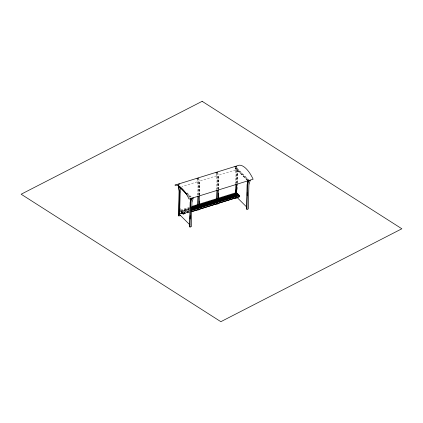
<?xml version="1.0" encoding="UTF-8"?>
<svg xmlns="http://www.w3.org/2000/svg" width="423" height="423" viewBox="0 0 423 423"><rect width="100%" height="100%" fill="white"/><g stroke="black" fill="none" stroke-linecap="round" stroke-linejoin="round"><path stroke-width="0.32" stroke-dasharray="2.12 1.59" d="M180.399 209.644L180.431 208.328M180.833 192.581L180.87 191.27M189.472 210.548L181.869 212.928L181.319 212.378L181.34 211.463L189.499 208.93M181.869 212.928L181.89 212.013L181.34 211.463M182.546 213.61L181.996 213.06L182.022 212.14L182.572 212.69L182.546 213.61L189.451 211.463M183.254 214.313L182.678 213.737L182.699 212.822L183.006 213.129A1.28 0.539 72.8 0 1 183.254 214.133L189.53 212.367M189.53 212.261L183.096 214.265L179.971 210.85M180.822 211.172L183.503 214.138L183.074 213.715L180.854 213.784M197.79 195.236L198.043 185.448L197.076 179.024M198.043 194.971L198.387 181.478L181.996 186.564M198.287 194.977L198.519 185.792L197.53 179.225M199.122 194.823L199.376 185.036L198.403 178.612M199.355 195.209L199.719 181.065L217.374 175.587L217.025 189.081M199.598 195.22L199.852 185.38L198.863 178.813M216.761 190.001L217.025 179.558L216.058 173.134M217.269 189.086L217.507 179.902L216.513 173.335M218.088 189.589L218.358 179.146L217.39 172.721M218.342 189.319L218.702 175.175L236.357 169.697L236.008 183.191M218.585 189.33L218.839 179.489L217.845 172.922M247.058 180.103L235.505 168.55L235.516 168.053L236.526 167.741L249.464 180.679M235.743 184.111L236.013 173.668L234.945 166.604M248.994 180.716L236.515 168.238L236.526 167.741M236.256 183.196L236.489 174.012L235.4 166.799M236.912 183.222L237.261 169.729L247.555 180.024M237.092 183.043L237.34 173.256L236.372 166.831M237.414 189.345L237.567 183.439M237.583 182.784L237.821 173.599L236.732 166.387M235.505 168.55L236.515 168.238M180.616 209.908L189.398 207.185M180.536 210.654L189.319 207.931M180.589 210.828L189.451 208.058M189.372 208.803L181.213 211.336L181.192 212.251L189.425 209.676M181.139 211.378L189.298 208.846M180.642 211.701L189.425 208.973M181.319 212.378L189.552 209.803M181.996 213.06L189.604 210.675M183.006 213.129L189.282 211.183M180.669 213.959L189.493 211.22M179.897 213.599L182.757 213.398L180.367 211.008M182.678 213.737L189.578 211.595M179.891 213.927L183.074 213.715M183.101 213.985L183.508 213.858M180.917 213.451L182.757 213.398M236.008 168.391L236.404 168.788M235.516 168.053L247.074 179.606M187.008 192.793L191.63 197.414M186.998 193.29L191.154 197.451M188.309 195.415L190.625 197.726M188.298 195.912L190.149 197.763M180.758 211.928L182.35 213.52M182.667 213.842L183.096 214.265"/><path stroke-width="0.63" d="M180.246 215.545L178.913 215.957L179.537 191.682L178.628 185.671M180.309 187.4L179.611 214.598L189.906 224.893M179.891 213.927L179.897 213.599M179.96 211.135L179.987 210.104M190.054 219.019L190.139 215.756M190.493 202.051L190.588 198.318M190.001 227.045L190.62 202.903L191.989 198.271L193.322 197.858L191.952 202.49L191.333 226.633L190.001 227.045L189.525 226.575L190.149 202.3L191.37 198.16M197.79 204.758L198.006 196.277M198.033 204.822L198.25 196.293M199.122 204.346L199.207 201.084M199.365 204.409L199.582 195.881M201.591 208.523L201.597 208.243M216.777 198.868L216.994 190.387M217.015 198.932L217.237 190.403M218.104 198.456L218.242 193.237M218.347 198.519L218.569 189.985M220.505 202.379L220.494 202.659L220.071 202.236M235.511 193.248L235.59 189.98M235.759 192.978L235.976 184.497M236.002 193.041L236.219 184.513M236.663 193.01L236.896 183.873M191.487 210.094L239.18 195.294L239.492 195.6A1.28 0.539 72.8 0 1 239.735 196.605L191.413 211.78M247.159 195.474L247.244 192.211M247.444 184.38L247.54 180.642M246.953 209.374L247.577 185.232L248.941 180.6L250.273 180.182L248.904 184.819L248.285 208.962L246.953 209.374L246.477 208.899L247.101 184.624L248.349 180.394M248.46 180.991L248.444 181.488L247.524 180.568M175.048 185.089L239.132 165.203A25.443 10.744 72.8 0 1 253.128 179.204L189.044 199.085A25.443 10.744 72.8 0 0 175.048 185.1M177.993 184.275L179.78 184.058M191.91 206.408L236.468 192.581L237.017 193.131L191.201 207.344M191.333 207.476L237.144 193.258L237.694 193.808L191.254 208.216M191.386 208.349L237.826 193.935L238.376 194.485L191.307 209.089M191.434 209.221L238.503 194.617L239.053 195.167L191.355 209.967M191.164 210.596L239.492 195.6M239.037 196.626L239.444 196.499L239.439 196.78L239.016 196.357M191.413 211.68L239.735 196.684M199.228 209.655L197.895 210.067L197.425 209.597M218.215 203.764L216.883 204.177L216.407 203.706M237.197 197.874L235.865 198.287L235.389 197.811M236.732 166.387L234.945 166.604L235.4 166.799M217.75 172.277L215.963 172.494L216.417 172.69M198.762 178.168L196.975 178.384L197.435 178.58M237.007 197.372L246.858 207.217M186.464 193.57L178.606 185.713L178.591 186.21L187.373 194.987M190.609 198.223L191.534 199.148M178.913 215.957L178.437 215.487L179.061 191.339L178.189 185.56M202.141 101.314L21.15 194.22L220.859 321.686L401.85 228.774L202.141 101.314"/></g></svg>
